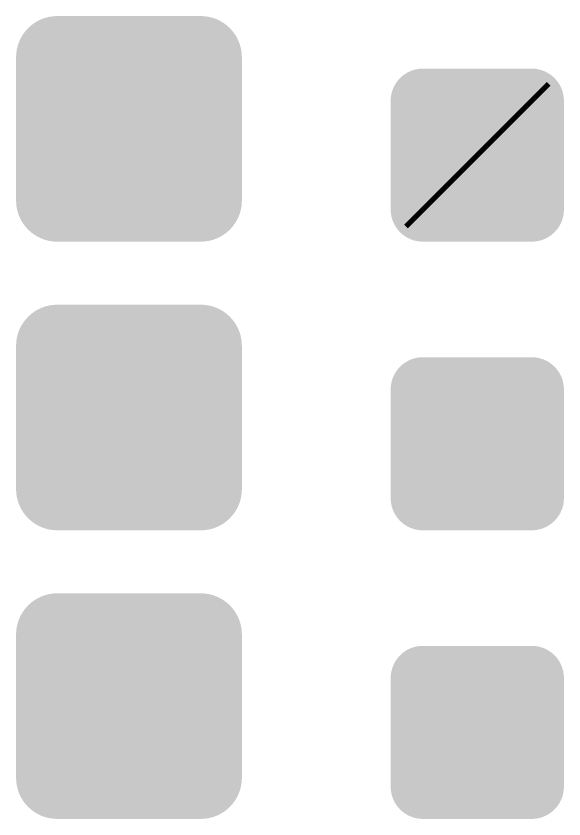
# Model space of a CAD drawing. Header units: millimetres. Extents: x 5277 to 6029, y 2052 to 2709.
# Drawn here: x 5889.73 to 5910.6, y 2557.63 to 2588.23 of the extents above; entities that cross this region are included whole.
import ezdxf

# ---------------------------------------------------------------- set-up
doc = ezdxf.new("R2010")
doc.units = ezdxf.units.MM
doc.layers.add('AirTransportObj', color=7, linetype='CONTINUOUS', true_color=0x000000, plot=False)
doc.layers.add('PublicTransportStops', color=7, linetype='CONTINUOUS', true_color=0x000000)

# ---------------------------------------------------------------- blocks, each defined once
blk = doc.blocks.new('602031104_сущ_фз')
at = {"layer": 'PublicTransportStops', "linetype": 'Continuous'}
h = blk.add_hatch(color=256, dxfattribs=at)
edge = h.paths.add_edge_path()
edge.add_spline(control_points=[(-0.266, -0.339), (-0.266, 0.523), (0.438, 1.227), (1.3, 1.227)], knot_values=[-1, -1, -1, -1, 0, 0, 0, 0], degree=3, periodic=0)
edge.add_line((1.3, 1.227), (6.769, 1.227))
edge.add_spline(control_points=[(6.769, 1.227), (7.632, 1.227), (8.333, 0.523), (8.333, -0.339)], knot_values=[-1, -1, -1, -1, 0, 0, 0, 0], degree=3, periodic=0)
edge.add_line((8.333, -0.339), (8.333, -5.806))
edge.add_spline(control_points=[(8.333, -5.806), (8.333, -6.669), (7.632, -7.372), (6.769, -7.372)], knot_values=[-1, -1, -1, -1, 0, 0, 0, 0], degree=3, periodic=0)
edge.add_line((6.769, -7.372), (1.3, -7.372))
edge.add_spline(control_points=[(1.3, -7.372), (0.438, -7.372), (-0.266, -6.669), (-0.266, -5.806)], knot_values=[-1, -1, -1, -1, 0, 0, 0, 0], degree=3, periodic=0)
edge.add_line((-0.266, -5.806), (-0.266, -0.339))
edge = h.paths.add_edge_path(flags=16)
edge.add_spline(control_points=[(0.047, -5.806), (0.047, -6.5), (0.606, -7.059), (1.3, -7.059)], knot_values=[-1, -1, -1, -1, 0, 0, 0, 0], degree=3, periodic=0)
edge.add_line((1.3, -7.059), (6.769, -7.059))
edge.add_spline(control_points=[(6.769, -7.059), (7.463, -7.059), (8.022, -6.5), (8.022, -5.806)], knot_values=[-1, -1, -1, -1, 0, 0, 0, 0], degree=3, periodic=0)
edge.add_line((8.022, -5.806), (8.022, -0.339))
edge.add_spline(control_points=[(8.022, -0.339), (8.022, 0.355), (7.463, 0.914), (6.769, 0.914)], knot_values=[-1, -1, -1, -1, 0, 0, 0, 0], degree=3, periodic=0)
edge.add_line((6.769, 0.914), (1.3, 0.914))
edge.add_spline(control_points=[(1.3, 0.914), (0.606, 0.914), (0.047, 0.355), (0.047, -0.339)], knot_values=[-1, -1, -1, -1, 0, 0, 0, 0], degree=3, periodic=0)
edge.add_line((0.047, -0.339), (0.047, -5.806))
at = {"layer": 'PublicTransportStops', "linetype": 'Continuous', "true_color": 0xffffff}
h = blk.add_hatch(color=7, dxfattribs=at)
edge = h.paths.add_edge_path()
edge.add_spline(control_points=[(0.047, -5.806), (0.047, -6.5), (0.606, -7.059), (1.3, -7.059)], knot_values=[-1, -1, -1, -1, 0, 0, 0, 0], degree=3, periodic=0)
edge.add_line((1.3, -7.059), (6.769, -7.059))
edge.add_spline(control_points=[(6.769, -7.059), (7.463, -7.059), (8.022, -6.5), (8.022, -5.806)], knot_values=[-1, -1, -1, -1, 0, 0, 0, 0], degree=3, periodic=0)
edge.add_line((8.022, -5.806), (8.022, -0.339))
edge.add_spline(control_points=[(8.022, -0.339), (8.022, 0.355), (7.463, 0.914), (6.769, 0.914)], knot_values=[-1, -1, -1, -1, 0, 0, 0, 0], degree=3, periodic=0)
edge.add_line((6.769, 0.914), (1.3, 0.914))
edge.add_spline(control_points=[(1.3, 0.914), (0.606, 0.914), (0.047, 0.355), (0.047, -0.339)], knot_values=[-1, -1, -1, -1, 0, 0, 0, 0], degree=3, periodic=0)
edge.add_line((0.047, -0.339), (0.047, -5.806))
at = {"layer": 'PublicTransportStops', "linetype": 'Continuous'}
h = blk.add_hatch(color=256, dxfattribs=at)
edge = h.paths.add_edge_path()
edge.add_line((0.252, -0.679), (0.252, -5.464))
edge.add_spline(control_points=[(0.252, -5.464), (0.252, -6.23), (0.877, -6.854), (1.642, -6.854)], knot_values=[0, 0, 0, 0, 1, 1, 1, 1], degree=3, periodic=0)
edge.add_line((1.642, -6.854), (6.427, -6.854))
edge.add_spline(control_points=[(6.427, -6.854), (7.193, -6.854), (7.815, -6.23), (7.815, -5.464)], knot_values=[0, 0, 0, 0, 1, 1, 1, 1], degree=3, periodic=0)
edge.add_line((7.815, -5.464), (7.815, -0.679))
edge.add_spline(control_points=[(7.815, -0.679), (7.815, 0.086), (7.193, 0.709), (6.427, 0.709)], knot_values=[0, 0, 0, 0, 1, 1, 1, 1], degree=3, periodic=0)
edge.add_line((6.427, 0.709), (1.642, 0.709))
edge.add_spline(control_points=[(1.642, 0.709), (0.877, 0.709), (0.252, 0.086), (0.252, -0.679)], knot_values=[0, 0, 0, 0, 1, 1, 1, 1], degree=3, periodic=0)
edge = h.paths.add_edge_path(flags=16)
edge.add_line((0.565, -0.679), (0.565, -5.464))
edge.add_spline(control_points=[(0.565, -5.464), (0.565, -6.06), (1.046, -6.541), (1.642, -6.541)], knot_values=[-1, -1, -1, -1, 0, 0, 0, 0], degree=3, periodic=0)
edge.add_line((1.642, -6.541), (6.427, -6.541))
edge.add_spline(control_points=[(6.427, -6.541), (7.024, -6.541), (7.502, -6.06), (7.502, -5.464)], knot_values=[-1, -1, -1, -1, 0, 0, 0, 0], degree=3, periodic=0)
edge.add_line((7.502, -5.464), (7.502, -0.679))
edge.add_spline(control_points=[(7.502, -0.679), (7.502, -0.083), (7.024, 0.396), (6.427, 0.396)], knot_values=[-1, -1, -1, -1, 0, 0, 0, 0], degree=3, periodic=0)
edge.add_line((6.427, 0.396), (1.642, 0.396))
edge.add_spline(control_points=[(1.642, 0.396), (1.046, 0.396), (0.565, -0.083), (0.565, -0.679)], knot_values=[-1, -1, -1, -1, 0, 0, 0, 0], degree=3, periodic=0)
h = blk.add_hatch(color=256, dxfattribs=at)
edge = h.paths.add_edge_path()
edge.add_line((0.77, -1.021), (0.77, -5.124))
edge.add_spline(control_points=[(0.77, -5.124), (0.77, -5.792), (1.314, -6.336), (1.982, -6.336)], knot_values=[0, 0, 0, 0, 1, 1, 1, 1], degree=3, periodic=0)
edge.add_line((1.982, -6.336), (6.085, -6.336))
edge.add_spline(control_points=[(6.085, -6.336), (6.753, -6.336), (7.297, -5.792), (7.297, -5.124)], knot_values=[0, 0, 0, 0, 1, 1, 1, 1], degree=3, periodic=0)
edge.add_line((7.297, -5.124), (7.297, -1.021))
edge.add_spline(control_points=[(7.297, -1.021), (7.297, -0.353), (6.753, 0.191), (6.085, 0.191)], knot_values=[0, 0, 0, 0, 1, 1, 1, 1], degree=3, periodic=0)
edge.add_line((6.085, 0.191), (1.982, 0.191))
edge.add_spline(control_points=[(1.982, 0.191), (1.314, 0.191), (0.77, -0.353), (0.77, -1.021)], knot_values=[0, 0, 0, 0, 1, 1, 1, 1], degree=3, periodic=0)
edge = h.paths.add_edge_path(flags=16)
edge.add_line((1.081, -1.021), (1.081, -5.124))
edge.add_spline(control_points=[(1.081, -5.124), (1.081, -5.624), (1.482, -6.025), (1.982, -6.025)], knot_values=[-1, -1, -1, -1, 0, 0, 0, 0], degree=3, periodic=0)
edge.add_line((1.982, -6.025), (6.085, -6.025))
edge.add_spline(control_points=[(6.085, -6.025), (6.585, -6.025), (6.986, -5.624), (6.986, -5.124)], knot_values=[-1, -1, -1, -1, 0, 0, 0, 0], degree=3, periodic=0)
edge.add_line((6.986, -5.124), (6.986, -1.021))
edge.add_spline(control_points=[(6.986, -1.021), (6.986, -0.521), (6.585, -0.12), (6.085, -0.12)], knot_values=[-1, -1, -1, -1, 0, 0, 0, 0], degree=3, periodic=0)
edge.add_line((6.085, -0.12), (1.982, -0.12))
edge.add_spline(control_points=[(1.982, -0.12), (1.482, -0.12), (1.081, -0.521), (1.081, -1.021)], knot_values=[-1, -1, -1, -1, 0, 0, 0, 0], degree=3, periodic=0)
h = blk.add_hatch(color=256, dxfattribs=at)
h.paths.add_polyline_path([(1.783, -2.174), (2.625, -1.669), (3.911, -0.895), (5.338, -1.615), (5.311, -3.204), (3.164, -4.49), (1.75, -3.769)])
h.paths.add_polyline_path([(2.591, -1.918), (3.224, -2.982), (3.978, -2.524), (3.345, -1.467)], flags=16)
h.paths.add_polyline_path([(3.581, -1.326), (4.214, -2.383), (5.15, -1.824), (3.951, -1.104)], flags=16)
h.paths.add_polyline_path([(1.985, -2.282), (2.059, -3.682), (2.989, -3.116), (2.356, -2.06)], flags=16)
h.paths.add_polyline_path([(2.894, -5.123), (6.186, -3.143), (6.314, -3.352), (3.022, -5.331)])
blk = doc.blocks.new('602031104_план_фз')
at = {"layer": 'PublicTransportStops', "linetype": 'Continuous'}
h = blk.add_hatch(color=256, dxfattribs=at)
edge = h.paths.add_edge_path()
edge.add_spline(control_points=[(-0.266, -0.339), (-0.266, 0.523), (0.438, 1.227), (1.3, 1.227)], knot_values=[-1, -1, -1, -1, 0, 0, 0, 0], degree=3, periodic=0)
edge.add_line((1.3, 1.227), (6.769, 1.227))
edge.add_spline(control_points=[(6.769, 1.227), (7.632, 1.227), (8.333, 0.523), (8.333, -0.339)], knot_values=[-1, -1, -1, -1, 0, 0, 0, 0], degree=3, periodic=0)
edge.add_line((8.333, -0.339), (8.333, -5.806))
edge.add_spline(control_points=[(8.333, -5.806), (8.333, -6.669), (7.632, -7.372), (6.769, -7.372)], knot_values=[-1, -1, -1, -1, 0, 0, 0, 0], degree=3, periodic=0)
edge.add_line((6.769, -7.372), (1.3, -7.372))
edge.add_spline(control_points=[(1.3, -7.372), (0.438, -7.372), (-0.266, -6.669), (-0.266, -5.806)], knot_values=[-1, -1, -1, -1, 0, 0, 0, 0], degree=3, periodic=0)
edge.add_line((-0.266, -5.806), (-0.266, -0.339))
edge = h.paths.add_edge_path(flags=16)
edge.add_spline(control_points=[(0.047, -5.806), (0.047, -6.5), (0.606, -7.059), (1.3, -7.059)], knot_values=[-1, -1, -1, -1, 0, 0, 0, 0], degree=3, periodic=0)
edge.add_line((1.3, -7.059), (6.769, -7.059))
edge.add_spline(control_points=[(6.769, -7.059), (7.463, -7.059), (8.022, -6.5), (8.022, -5.806)], knot_values=[-1, -1, -1, -1, 0, 0, 0, 0], degree=3, periodic=0)
edge.add_line((8.022, -5.806), (8.022, -0.339))
edge.add_spline(control_points=[(8.022, -0.339), (8.022, 0.355), (7.463, 0.914), (6.769, 0.914)], knot_values=[-1, -1, -1, -1, 0, 0, 0, 0], degree=3, periodic=0)
edge.add_line((6.769, 0.914), (1.3, 0.914))
edge.add_spline(control_points=[(1.3, 0.914), (0.606, 0.914), (0.047, 0.355), (0.047, -0.339)], knot_values=[-1, -1, -1, -1, 0, 0, 0, 0], degree=3, periodic=0)
edge.add_line((0.047, -0.339), (0.047, -5.806))
at = {"layer": 'PublicTransportStops', "linetype": 'Continuous', "true_color": 0xff0000}
h = blk.add_hatch(color=1, dxfattribs=at)
edge = h.paths.add_edge_path()
edge.add_spline(control_points=[(0.047, -5.806), (0.047, -6.5), (0.606, -7.059), (1.3, -7.059)], knot_values=[-1, -1, -1, -1, 0, 0, 0, 0], degree=3, periodic=0)
edge.add_line((1.3, -7.059), (6.769, -7.059))
edge.add_spline(control_points=[(6.769, -7.059), (7.463, -7.059), (8.022, -6.5), (8.022, -5.806)], knot_values=[-1, -1, -1, -1, 0, 0, 0, 0], degree=3, periodic=0)
edge.add_line((8.022, -5.806), (8.022, -0.339))
edge.add_spline(control_points=[(8.022, -0.339), (8.022, 0.355), (7.463, 0.914), (6.769, 0.914)], knot_values=[-1, -1, -1, -1, 0, 0, 0, 0], degree=3, periodic=0)
edge.add_line((6.769, 0.914), (1.3, 0.914))
edge.add_spline(control_points=[(1.3, 0.914), (0.606, 0.914), (0.047, 0.355), (0.047, -0.339)], knot_values=[-1, -1, -1, -1, 0, 0, 0, 0], degree=3, periodic=0)
edge.add_line((0.047, -0.339), (0.047, -5.806))
at = {"layer": 'PublicTransportStops', "linetype": 'Continuous'}
h = blk.add_hatch(color=256, dxfattribs=at)
edge = h.paths.add_edge_path()
edge.add_line((0.252, -0.679), (0.252, -5.464))
edge.add_spline(control_points=[(0.252, -5.464), (0.252, -6.23), (0.877, -6.854), (1.642, -6.854)], knot_values=[0, 0, 0, 0, 1, 1, 1, 1], degree=3, periodic=0)
edge.add_line((1.642, -6.854), (6.427, -6.854))
edge.add_spline(control_points=[(6.427, -6.854), (7.193, -6.854), (7.815, -6.23), (7.815, -5.464)], knot_values=[0, 0, 0, 0, 1, 1, 1, 1], degree=3, periodic=0)
edge.add_line((7.815, -5.464), (7.815, -0.679))
edge.add_spline(control_points=[(7.815, -0.679), (7.815, 0.086), (7.193, 0.709), (6.427, 0.709)], knot_values=[0, 0, 0, 0, 1, 1, 1, 1], degree=3, periodic=0)
edge.add_line((6.427, 0.709), (1.642, 0.709))
edge.add_spline(control_points=[(1.642, 0.709), (0.877, 0.709), (0.252, 0.086), (0.252, -0.679)], knot_values=[0, 0, 0, 0, 1, 1, 1, 1], degree=3, periodic=0)
edge = h.paths.add_edge_path(flags=16)
edge.add_line((0.565, -0.679), (0.565, -5.464))
edge.add_spline(control_points=[(0.565, -5.464), (0.565, -6.06), (1.046, -6.541), (1.642, -6.541)], knot_values=[-1, -1, -1, -1, 0, 0, 0, 0], degree=3, periodic=0)
edge.add_line((1.642, -6.541), (6.427, -6.541))
edge.add_spline(control_points=[(6.427, -6.541), (7.024, -6.541), (7.502, -6.06), (7.502, -5.464)], knot_values=[-1, -1, -1, -1, 0, 0, 0, 0], degree=3, periodic=0)
edge.add_line((7.502, -5.464), (7.502, -0.679))
edge.add_spline(control_points=[(7.502, -0.679), (7.502, -0.083), (7.024, 0.396), (6.427, 0.396)], knot_values=[-1, -1, -1, -1, 0, 0, 0, 0], degree=3, periodic=0)
edge.add_line((6.427, 0.396), (1.642, 0.396))
edge.add_spline(control_points=[(1.642, 0.396), (1.046, 0.396), (0.565, -0.083), (0.565, -0.679)], knot_values=[-1, -1, -1, -1, 0, 0, 0, 0], degree=3, periodic=0)
h = blk.add_hatch(color=256, dxfattribs=at)
edge = h.paths.add_edge_path()
edge.add_line((0.77, -1.021), (0.77, -5.124))
edge.add_spline(control_points=[(0.77, -5.124), (0.77, -5.792), (1.314, -6.336), (1.982, -6.336)], knot_values=[0, 0, 0, 0, 1, 1, 1, 1], degree=3, periodic=0)
edge.add_line((1.982, -6.336), (6.085, -6.336))
edge.add_spline(control_points=[(6.085, -6.336), (6.753, -6.336), (7.297, -5.792), (7.297, -5.124)], knot_values=[0, 0, 0, 0, 1, 1, 1, 1], degree=3, periodic=0)
edge.add_line((7.297, -5.124), (7.297, -1.021))
edge.add_spline(control_points=[(7.297, -1.021), (7.297, -0.353), (6.753, 0.191), (6.085, 0.191)], knot_values=[0, 0, 0, 0, 1, 1, 1, 1], degree=3, periodic=0)
edge.add_line((6.085, 0.191), (1.982, 0.191))
edge.add_spline(control_points=[(1.982, 0.191), (1.314, 0.191), (0.77, -0.353), (0.77, -1.021)], knot_values=[0, 0, 0, 0, 1, 1, 1, 1], degree=3, periodic=0)
edge = h.paths.add_edge_path(flags=16)
edge.add_line((1.081, -1.021), (1.081, -5.124))
edge.add_spline(control_points=[(1.081, -5.124), (1.081, -5.624), (1.482, -6.025), (1.982, -6.025)], knot_values=[-1, -1, -1, -1, 0, 0, 0, 0], degree=3, periodic=0)
edge.add_line((1.982, -6.025), (6.085, -6.025))
edge.add_spline(control_points=[(6.085, -6.025), (6.585, -6.025), (6.986, -5.624), (6.986, -5.124)], knot_values=[-1, -1, -1, -1, 0, 0, 0, 0], degree=3, periodic=0)
edge.add_line((6.986, -5.124), (6.986, -1.021))
edge.add_spline(control_points=[(6.986, -1.021), (6.986, -0.521), (6.585, -0.12), (6.085, -0.12)], knot_values=[-1, -1, -1, -1, 0, 0, 0, 0], degree=3, periodic=0)
edge.add_line((6.085, -0.12), (1.982, -0.12))
edge.add_spline(control_points=[(1.982, -0.12), (1.482, -0.12), (1.081, -0.521), (1.081, -1.021)], knot_values=[-1, -1, -1, -1, 0, 0, 0, 0], degree=3, periodic=0)
h = blk.add_hatch(color=256, dxfattribs=at)
h.paths.add_polyline_path([(1.783, -2.174), (2.625, -1.669), (3.911, -0.895), (5.338, -1.615), (5.311, -3.204), (3.164, -4.49), (1.75, -3.769)])
h.paths.add_polyline_path([(2.591, -1.918), (3.224, -2.982), (3.978, -2.524), (3.345, -1.467)], flags=16)
h.paths.add_polyline_path([(3.581, -1.326), (4.214, -2.383), (5.15, -1.824), (3.951, -1.104)], flags=16)
h.paths.add_polyline_path([(1.985, -2.282), (2.059, -3.682), (2.989, -3.116), (2.356, -2.06)], flags=16)
h.paths.add_polyline_path([(2.894, -5.123), (6.186, -3.143), (6.314, -3.352), (3.022, -5.331)])
blk = doc.blocks.new('602031104_рек_фз')
at = {"layer": 'PublicTransportStops', "linetype": 'Continuous'}
h = blk.add_hatch(color=256, dxfattribs=at)
edge = h.paths.add_edge_path()
edge.add_spline(control_points=[(-0.266, -0.339), (-0.266, 0.523), (0.438, 1.227), (1.3, 1.227)], knot_values=[-1, -1, -1, -1, 0, 0, 0, 0], degree=3, periodic=0)
edge.add_line((1.3, 1.227), (6.769, 1.227))
edge.add_spline(control_points=[(6.769, 1.227), (7.632, 1.227), (8.333, 0.523), (8.333, -0.339)], knot_values=[-1, -1, -1, -1, 0, 0, 0, 0], degree=3, periodic=0)
edge.add_line((8.333, -0.339), (8.333, -5.806))
edge.add_spline(control_points=[(8.333, -5.806), (8.333, -6.669), (7.632, -7.372), (6.769, -7.372)], knot_values=[-1, -1, -1, -1, 0, 0, 0, 0], degree=3, periodic=0)
edge.add_line((6.769, -7.372), (1.3, -7.372))
edge.add_spline(control_points=[(1.3, -7.372), (0.438, -7.372), (-0.266, -6.669), (-0.266, -5.806)], knot_values=[-1, -1, -1, -1, 0, 0, 0, 0], degree=3, periodic=0)
edge.add_line((-0.266, -5.806), (-0.266, -0.339))
edge = h.paths.add_edge_path(flags=16)
edge.add_spline(control_points=[(0.047, -5.806), (0.047, -6.5), (0.606, -7.059), (1.3, -7.059)], knot_values=[-1, -1, -1, -1, 0, 0, 0, 0], degree=3, periodic=0)
edge.add_line((1.3, -7.059), (6.769, -7.059))
edge.add_spline(control_points=[(6.769, -7.059), (7.463, -7.059), (8.022, -6.5), (8.022, -5.806)], knot_values=[-1, -1, -1, -1, 0, 0, 0, 0], degree=3, periodic=0)
edge.add_line((8.022, -5.806), (8.022, -0.339))
edge.add_spline(control_points=[(8.022, -0.339), (8.022, 0.355), (7.463, 0.914), (6.769, 0.914)], knot_values=[-1, -1, -1, -1, 0, 0, 0, 0], degree=3, periodic=0)
edge.add_line((6.769, 0.914), (1.3, 0.914))
edge.add_spline(control_points=[(1.3, 0.914), (0.606, 0.914), (0.047, 0.355), (0.047, -0.339)], knot_values=[-1, -1, -1, -1, 0, 0, 0, 0], degree=3, periodic=0)
edge.add_line((0.047, -0.339), (0.047, -5.806))
at = {"layer": 'PublicTransportStops', "linetype": 'Continuous', "true_color": 0xffff00}
h = blk.add_hatch(color=2, dxfattribs=at)
edge = h.paths.add_edge_path()
edge.add_spline(control_points=[(0.047, -5.806), (0.047, -6.5), (0.606, -7.059), (1.3, -7.059)], knot_values=[-1, -1, -1, -1, 0, 0, 0, 0], degree=3, periodic=0)
edge.add_line((1.3, -7.059), (6.769, -7.059))
edge.add_spline(control_points=[(6.769, -7.059), (7.463, -7.059), (8.022, -6.5), (8.022, -5.806)], knot_values=[-1, -1, -1, -1, 0, 0, 0, 0], degree=3, periodic=0)
edge.add_line((8.022, -5.806), (8.022, -0.339))
edge.add_spline(control_points=[(8.022, -0.339), (8.022, 0.355), (7.463, 0.914), (6.769, 0.914)], knot_values=[-1, -1, -1, -1, 0, 0, 0, 0], degree=3, periodic=0)
edge.add_line((6.769, 0.914), (1.3, 0.914))
edge.add_spline(control_points=[(1.3, 0.914), (0.606, 0.914), (0.047, 0.355), (0.047, -0.339)], knot_values=[-1, -1, -1, -1, 0, 0, 0, 0], degree=3, periodic=0)
edge.add_line((0.047, -0.339), (0.047, -5.806))
at = {"layer": 'PublicTransportStops', "linetype": 'Continuous'}
h = blk.add_hatch(color=256, dxfattribs=at)
edge = h.paths.add_edge_path()
edge.add_line((0.252, -0.679), (0.252, -5.464))
edge.add_spline(control_points=[(0.252, -5.464), (0.252, -6.23), (0.877, -6.854), (1.642, -6.854)], knot_values=[0, 0, 0, 0, 1, 1, 1, 1], degree=3, periodic=0)
edge.add_line((1.642, -6.854), (6.427, -6.854))
edge.add_spline(control_points=[(6.427, -6.854), (7.193, -6.854), (7.815, -6.23), (7.815, -5.464)], knot_values=[0, 0, 0, 0, 1, 1, 1, 1], degree=3, periodic=0)
edge.add_line((7.815, -5.464), (7.815, -0.679))
edge.add_spline(control_points=[(7.815, -0.679), (7.815, 0.086), (7.193, 0.709), (6.427, 0.709)], knot_values=[0, 0, 0, 0, 1, 1, 1, 1], degree=3, periodic=0)
edge.add_line((6.427, 0.709), (1.642, 0.709))
edge.add_spline(control_points=[(1.642, 0.709), (0.877, 0.709), (0.252, 0.086), (0.252, -0.679)], knot_values=[0, 0, 0, 0, 1, 1, 1, 1], degree=3, periodic=0)
edge = h.paths.add_edge_path(flags=16)
edge.add_line((0.565, -0.679), (0.565, -5.464))
edge.add_spline(control_points=[(0.565, -5.464), (0.565, -6.06), (1.046, -6.541), (1.642, -6.541)], knot_values=[-1, -1, -1, -1, 0, 0, 0, 0], degree=3, periodic=0)
edge.add_line((1.642, -6.541), (6.427, -6.541))
edge.add_spline(control_points=[(6.427, -6.541), (7.024, -6.541), (7.502, -6.06), (7.502, -5.464)], knot_values=[-1, -1, -1, -1, 0, 0, 0, 0], degree=3, periodic=0)
edge.add_line((7.502, -5.464), (7.502, -0.679))
edge.add_spline(control_points=[(7.502, -0.679), (7.502, -0.083), (7.024, 0.396), (6.427, 0.396)], knot_values=[-1, -1, -1, -1, 0, 0, 0, 0], degree=3, periodic=0)
edge.add_line((6.427, 0.396), (1.642, 0.396))
edge.add_spline(control_points=[(1.642, 0.396), (1.046, 0.396), (0.565, -0.083), (0.565, -0.679)], knot_values=[-1, -1, -1, -1, 0, 0, 0, 0], degree=3, periodic=0)
h = blk.add_hatch(color=256, dxfattribs=at)
edge = h.paths.add_edge_path()
edge.add_line((0.77, -1.021), (0.77, -5.124))
edge.add_spline(control_points=[(0.77, -5.124), (0.77, -5.792), (1.314, -6.336), (1.982, -6.336)], knot_values=[0, 0, 0, 0, 1, 1, 1, 1], degree=3, periodic=0)
edge.add_line((1.982, -6.336), (6.085, -6.336))
edge.add_spline(control_points=[(6.085, -6.336), (6.753, -6.336), (7.297, -5.792), (7.297, -5.124)], knot_values=[0, 0, 0, 0, 1, 1, 1, 1], degree=3, periodic=0)
edge.add_line((7.297, -5.124), (7.297, -1.021))
edge.add_spline(control_points=[(7.297, -1.021), (7.297, -0.353), (6.753, 0.191), (6.085, 0.191)], knot_values=[0, 0, 0, 0, 1, 1, 1, 1], degree=3, periodic=0)
edge.add_line((6.085, 0.191), (1.982, 0.191))
edge.add_spline(control_points=[(1.982, 0.191), (1.314, 0.191), (0.77, -0.353), (0.77, -1.021)], knot_values=[0, 0, 0, 0, 1, 1, 1, 1], degree=3, periodic=0)
edge = h.paths.add_edge_path(flags=16)
edge.add_line((1.081, -1.021), (1.081, -5.124))
edge.add_spline(control_points=[(1.081, -5.124), (1.081, -5.624), (1.482, -6.025), (1.982, -6.025)], knot_values=[-1, -1, -1, -1, 0, 0, 0, 0], degree=3, periodic=0)
edge.add_line((1.982, -6.025), (6.085, -6.025))
edge.add_spline(control_points=[(6.085, -6.025), (6.585, -6.025), (6.986, -5.624), (6.986, -5.124)], knot_values=[-1, -1, -1, -1, 0, 0, 0, 0], degree=3, periodic=0)
edge.add_line((6.986, -5.124), (6.986, -1.021))
edge.add_spline(control_points=[(6.986, -1.021), (6.986, -0.521), (6.585, -0.12), (6.085, -0.12)], knot_values=[-1, -1, -1, -1, 0, 0, 0, 0], degree=3, periodic=0)
edge.add_line((6.085, -0.12), (1.982, -0.12))
edge.add_spline(control_points=[(1.982, -0.12), (1.482, -0.12), (1.081, -0.521), (1.081, -1.021)], knot_values=[-1, -1, -1, -1, 0, 0, 0, 0], degree=3, periodic=0)
h = blk.add_hatch(color=256, dxfattribs=at)
h.paths.add_polyline_path([(1.783, -2.174), (2.625, -1.669), (3.911, -0.895), (5.338, -1.615), (5.311, -3.204), (3.164, -4.49), (1.75, -3.769)])
h.paths.add_polyline_path([(2.591, -1.918), (3.224, -2.982), (3.978, -2.524), (3.345, -1.467)], flags=16)
h.paths.add_polyline_path([(3.581, -1.326), (4.214, -2.383), (5.15, -1.824), (3.951, -1.104)], flags=16)
h.paths.add_polyline_path([(1.985, -2.282), (2.059, -3.682), (2.989, -3.116), (2.356, -2.06)], flags=16)
h.paths.add_polyline_path([(2.894, -5.123), (6.186, -3.143), (6.314, -3.352), (3.022, -5.331)])
blk = doc.blocks.new('602031204_ликв_мз')
at = {"layer": 'AirTransportObj', "linetype": 'Continuous'}
h = blk.add_hatch(color=256, dxfattribs=at)
edge = h.paths.add_edge_path()
edge.add_spline(control_points=[(0, 0), (0, 0.675), (0.55, 1.225), (1.225, 1.225)], knot_values=[-1, -1, -1, -1, 0, 0, 0, 0], degree=3, periodic=0)
edge.add_line((1.225, 1.225), (5.372, 1.225))
edge.add_spline(control_points=[(5.372, 1.225), (6.047, 1.225), (6.598, 0.675), (6.598, 0)], knot_values=[-1, -1, -1, -1, 0, 0, 0, 0], degree=3, periodic=0)
edge.add_line((6.598, 0), (6.598, -4.147))
edge.add_spline(control_points=[(6.598, -4.147), (6.598, -4.822), (6.047, -5.372), (5.372, -5.372)], knot_values=[-1, -1, -1, -1, 0, 0, 0, 0], degree=3, periodic=0)
edge.add_line((5.372, -5.372), (1.225, -5.372))
edge.add_spline(control_points=[(1.225, -5.372), (0.55, -5.372), (0, -4.822), (0, -4.147)], knot_values=[-1, -1, -1, -1, 0, 0, 0, 0], degree=3, periodic=0)
edge.add_line((0, -4.147), (0, 0))
edge = h.paths.add_edge_path(flags=16)
edge.add_spline(control_points=[(0.313, -4.147), (0.313, -4.652), (0.72, -5.059), (1.225, -5.059)], knot_values=[-1, -1, -1, -1, 0, 0, 0, 0], degree=3, periodic=0)
edge.add_line((1.225, -5.059), (5.372, -5.059))
edge.add_spline(control_points=[(5.372, -5.059), (5.878, -5.059), (6.285, -4.652), (6.285, -4.147)], knot_values=[-1, -1, -1, -1, 0, 0, 0, 0], degree=3, periodic=0)
edge.add_line((6.285, -4.147), (6.285, 0))
edge.add_spline(control_points=[(6.285, 0), (6.285, 0.505), (5.878, 0.912), (5.372, 0.912)], knot_values=[-1, -1, -1, -1, 0, 0, 0, 0], degree=3, periodic=0)
edge.add_line((5.372, 0.912), (1.225, 0.912))
edge.add_spline(control_points=[(1.225, 0.912), (0.72, 0.912), (0.313, 0.505), (0.313, 0)], knot_values=[-1, -1, -1, -1, 0, 0, 0, 0], degree=3, periodic=0)
edge.add_line((0.313, 0), (0.313, -4.147))
at = {"layer": 'AirTransportObj', "linetype": 'Continuous', "true_color": 0xffffff}
h = blk.add_hatch(color=7, dxfattribs=at)
edge = h.paths.add_edge_path()
edge.add_line((0.313, 0), (0.313, -4.147))
edge.add_spline(control_points=[(0.313, -4.147), (0.313, -4.652), (0.72, -5.059), (1.225, -5.059)], knot_values=[-1, -1, -1, -1, 0, 0, 0, 0], degree=3, periodic=0)
edge.add_line((1.225, -5.059), (5.372, -5.059))
edge.add_spline(control_points=[(5.372, -5.059), (5.878, -5.059), (6.285, -4.652), (6.285, -4.147)], knot_values=[-1, -1, -1, -1, 0, 0, 0, 0], degree=3, periodic=0)
edge.add_line((6.285, -4.147), (6.285, 0))
edge.add_spline(control_points=[(6.285, 0), (6.285, 0.505), (5.878, 0.912), (5.372, 0.912)], knot_values=[-1, -1, -1, -1, 0, 0, 0, 0], degree=3, periodic=0)
edge.add_line((5.372, 0.912), (1.225, 0.912))
edge.add_spline(control_points=[(1.225, 0.912), (0.72, 0.912), (0.313, 0.505), (0.313, 0)], knot_values=[-1, -1, -1, -1, 0, 0, 0, 0], degree=3, periodic=0)
at = {"layer": 'AirTransportObj', "linetype": 'Continuous'}
h = blk.add_hatch(color=256, dxfattribs=at)
h.paths.add_polyline_path([(0.422, -1.316), (1.505, -1.495), (4.17, -1.495), (4.276, -1.613), (4.299, -2.252), (5, -2.224), (5.309, -1.989), (5.309, -1.596), (5.421, -1.495), (6.044, -1.495), (6.167, -1.596), (6.167, -2.146), (6.038, -2.252), (5.668, -2.252), (5.331, -2.696), (4.938, -3.142), (4.882, -3.144), (3.881, -3.209), (2.184, -3.273), (1.488, -3.273), (1.432, -3.273), (1.224, -3.196), (1.073, -3.119), (0.921, -3.042), (0.663, -2.884), (0.557, -2.802), (0.537, -2.791), (0.518, -2.74), (0.518, -2.701), (0.518, -2.668), (0.537, -2.623), (0.557, -2.611), (1.168, -2.233), (1.78, -1.854), (1.785, -1.759), (0.422, -1.759)])
h.paths.add_polyline_path([(3.429, -1.916), (3.424, -2.151), (3.564, -2.252), (4.181, -2.252)], flags=16)
at = {"layer": 'AirTransportObj', "color": 1, "linetype": 'Continuous', "true_color": 0xff0000, "const_width": 0.2}
blk.add_lwpolyline([(0.58, -4.793), (6.018, 0.646)], dxfattribs=at)
blk = doc.blocks.new('602031205_сущ_мз')
at = {"layer": 'AirTransportObj', "linetype": 'Continuous'}
h = blk.add_hatch(color=256, dxfattribs=at)
edge = h.paths.add_edge_path()
edge.add_spline(control_points=[(0, 0), (0, 0.675), (0.55, 1.225), (1.225, 1.225)], knot_values=[-1, -1, -1, -1, 0, 0, 0, 0], degree=3, periodic=0)
edge.add_line((1.225, 1.225), (5.372, 1.225))
edge.add_spline(control_points=[(5.372, 1.225), (6.047, 1.225), (6.598, 0.675), (6.598, 0)], knot_values=[-1, -1, -1, -1, 0, 0, 0, 0], degree=3, periodic=0)
edge.add_line((6.598, 0), (6.598, -4.147))
edge.add_spline(control_points=[(6.598, -4.147), (6.598, -4.822), (6.047, -5.372), (5.372, -5.372)], knot_values=[-1, -1, -1, -1, 0, 0, 0, 0], degree=3, periodic=0)
edge.add_line((5.372, -5.372), (1.225, -5.372))
edge.add_spline(control_points=[(1.225, -5.372), (0.55, -5.372), (0, -4.822), (0, -4.147)], knot_values=[-1, -1, -1, -1, 0, 0, 0, 0], degree=3, periodic=0)
edge.add_line((0, -4.147), (0, 0))
edge = h.paths.add_edge_path(flags=16)
edge.add_spline(control_points=[(0.313, -4.147), (0.313, -4.652), (0.72, -5.059), (1.225, -5.059)], knot_values=[-1, -1, -1, -1, 0, 0, 0, 0], degree=3, periodic=0)
edge.add_line((1.225, -5.059), (5.372, -5.059))
edge.add_spline(control_points=[(5.372, -5.059), (5.878, -5.059), (6.285, -4.652), (6.285, -4.147)], knot_values=[-1, -1, -1, -1, 0, 0, 0, 0], degree=3, periodic=0)
edge.add_line((6.285, -4.147), (6.285, 0))
edge.add_spline(control_points=[(6.285, 0), (6.285, 0.505), (5.878, 0.912), (5.372, 0.912)], knot_values=[-1, -1, -1, -1, 0, 0, 0, 0], degree=3, periodic=0)
edge.add_line((5.372, 0.912), (1.225, 0.912))
edge.add_spline(control_points=[(1.225, 0.912), (0.72, 0.912), (0.313, 0.505), (0.313, 0)], knot_values=[-1, -1, -1, -1, 0, 0, 0, 0], degree=3, periodic=0)
edge.add_line((0.313, 0), (0.313, -4.147))
at = {"layer": 'AirTransportObj', "linetype": 'Continuous', "true_color": 0xffffff}
h = blk.add_hatch(color=7, dxfattribs=at)
edge = h.paths.add_edge_path()
edge.add_line((0.313, 0), (0.313, -4.147))
edge.add_spline(control_points=[(0.313, -4.147), (0.313, -4.652), (0.72, -5.059), (1.225, -5.059)], knot_values=[-1, -1, -1, -1, 0, 0, 0, 0], degree=3, periodic=0)
edge.add_line((1.225, -5.059), (5.372, -5.059))
edge.add_spline(control_points=[(5.372, -5.059), (5.878, -5.059), (6.285, -4.652), (6.285, -4.147)], knot_values=[-1, -1, -1, -1, 0, 0, 0, 0], degree=3, periodic=0)
edge.add_line((6.285, -4.147), (6.285, 0))
edge.add_spline(control_points=[(6.285, 0), (6.285, 0.505), (5.878, 0.912), (5.372, 0.912)], knot_values=[-1, -1, -1, -1, 0, 0, 0, 0], degree=3, periodic=0)
edge.add_line((5.372, 0.912), (1.225, 0.912))
edge.add_spline(control_points=[(1.225, 0.912), (0.72, 0.912), (0.313, 0.505), (0.313, 0)], knot_values=[-1, -1, -1, -1, 0, 0, 0, 0], degree=3, periodic=0)
at = {"layer": 'AirTransportObj', "linetype": 'Continuous'}
h = blk.add_hatch(color=256, dxfattribs=at)
h.paths.add_polyline_path([(1.604, -0.375), (1.956, -0.022), (2.804, 0.332), (3.3, 0.332), (3.796, 0.332), (4.644, -0.022), (4.996, -0.375), (5.348, -0.729), (5.699, -1.579), (5.699, -2.075), (5.699, -2.57), (5.348, -3.418), (4.996, -3.77), (4.644, -4.122), (3.796, -4.474), (3.3, -4.474), (2.804, -4.474), (1.956, -4.122), (1.604, -3.77), (1.252, -3.418), (0.901, -2.57), (0.901, -2.075), (0.901, -1.579), (1.252, -0.729)])
h.paths.add_polyline_path([(4.489, -0.882), (4.244, -0.636), (3.65, -0.39), (3.3, -0.39), (2.95, -0.39), (2.356, -0.636), (2.111, -0.882), (1.867, -1.128), (1.623, -1.724), (1.623, -2.075), (1.623, -2.425), (1.867, -3.019), (2.111, -3.263), (2.356, -3.508), (2.95, -3.752), (3.3, -3.752), (3.65, -3.752), (4.244, -3.508), (4.489, -3.263), (4.733, -3.019), (4.977, -2.425), (4.977, -2.075), (4.977, -1.724), (4.733, -1.128)], flags=16)
h.paths.add_polyline_path([(3.92, -1.458), (4.048, -1.588), (4.175, -1.896), (4.175, -2.075), (4.175, -2.253), (4.048, -2.56), (3.92, -2.687), (3.792, -2.815), (3.482, -2.942), (3.3, -2.942), (3.118, -2.942), (2.808, -2.815), (2.68, -2.687), (2.552, -2.56), (2.425, -2.253), (2.425, -2.075), (2.425, -1.896), (2.552, -1.588), (2.68, -1.458), (2.808, -1.329), (3.118, -1.199), (3.3, -1.199), (3.482, -1.199), (3.792, -1.329)], flags=0)
blk = doc.blocks.new('602031205_план_мз')
at = {"layer": 'AirTransportObj', "linetype": 'Continuous'}
h = blk.add_hatch(color=256, dxfattribs=at)
edge = h.paths.add_edge_path()
edge.add_spline(control_points=[(0, 0), (0, 0.675), (0.55, 1.225), (1.225, 1.225)], knot_values=[-1, -1, -1, -1, 0, 0, 0, 0], degree=3, periodic=0)
edge.add_line((1.225, 1.225), (5.372, 1.225))
edge.add_spline(control_points=[(5.372, 1.225), (6.047, 1.225), (6.598, 0.675), (6.598, 0)], knot_values=[-1, -1, -1, -1, 0, 0, 0, 0], degree=3, periodic=0)
edge.add_line((6.598, 0), (6.598, -4.147))
edge.add_spline(control_points=[(6.598, -4.147), (6.598, -4.822), (6.047, -5.372), (5.372, -5.372)], knot_values=[-1, -1, -1, -1, 0, 0, 0, 0], degree=3, periodic=0)
edge.add_line((5.372, -5.372), (1.225, -5.372))
edge.add_spline(control_points=[(1.225, -5.372), (0.55, -5.372), (0, -4.822), (0, -4.147)], knot_values=[-1, -1, -1, -1, 0, 0, 0, 0], degree=3, periodic=0)
edge.add_line((0, -4.147), (0, 0))
edge = h.paths.add_edge_path(flags=16)
edge.add_spline(control_points=[(0.313, -4.147), (0.313, -4.652), (0.72, -5.059), (1.225, -5.059)], knot_values=[-1, -1, -1, -1, 0, 0, 0, 0], degree=3, periodic=0)
edge.add_line((1.225, -5.059), (5.372, -5.059))
edge.add_spline(control_points=[(5.372, -5.059), (5.878, -5.059), (6.285, -4.652), (6.285, -4.147)], knot_values=[-1, -1, -1, -1, 0, 0, 0, 0], degree=3, periodic=0)
edge.add_line((6.285, -4.147), (6.285, 0))
edge.add_spline(control_points=[(6.285, 0), (6.285, 0.505), (5.878, 0.912), (5.372, 0.912)], knot_values=[-1, -1, -1, -1, 0, 0, 0, 0], degree=3, periodic=0)
edge.add_line((5.372, 0.912), (1.225, 0.912))
edge.add_spline(control_points=[(1.225, 0.912), (0.72, 0.912), (0.313, 0.505), (0.313, 0)], knot_values=[-1, -1, -1, -1, 0, 0, 0, 0], degree=3, periodic=0)
edge.add_line((0.313, 0), (0.313, -4.147))
at = {"layer": 'AirTransportObj', "linetype": 'Continuous', "true_color": 0xff0000}
h = blk.add_hatch(color=1, dxfattribs=at)
edge = h.paths.add_edge_path()
edge.add_line((0.313, 0), (0.313, -4.147))
edge.add_spline(control_points=[(0.313, -4.147), (0.313, -4.652), (0.72, -5.059), (1.225, -5.059)], knot_values=[-1, -1, -1, -1, 0, 0, 0, 0], degree=3, periodic=0)
edge.add_line((1.225, -5.059), (5.372, -5.059))
edge.add_spline(control_points=[(5.372, -5.059), (5.878, -5.059), (6.285, -4.652), (6.285, -4.147)], knot_values=[-1, -1, -1, -1, 0, 0, 0, 0], degree=3, periodic=0)
edge.add_line((6.285, -4.147), (6.285, 0))
edge.add_spline(control_points=[(6.285, 0), (6.285, 0.505), (5.878, 0.912), (5.372, 0.912)], knot_values=[-1, -1, -1, -1, 0, 0, 0, 0], degree=3, periodic=0)
edge.add_line((5.372, 0.912), (1.225, 0.912))
edge.add_spline(control_points=[(1.225, 0.912), (0.72, 0.912), (0.313, 0.505), (0.313, 0)], knot_values=[-1, -1, -1, -1, 0, 0, 0, 0], degree=3, periodic=0)
at = {"layer": 'AirTransportObj', "linetype": 'Continuous'}
h = blk.add_hatch(color=256, dxfattribs=at)
h.paths.add_polyline_path([(1.604, -0.375), (1.956, -0.022), (2.804, 0.332), (3.3, 0.332), (3.796, 0.332), (4.644, -0.022), (4.996, -0.375), (5.348, -0.729), (5.699, -1.579), (5.699, -2.075), (5.699, -2.57), (5.348, -3.418), (4.996, -3.77), (4.644, -4.122), (3.796, -4.474), (3.3, -4.474), (2.804, -4.474), (1.956, -4.122), (1.604, -3.77), (1.252, -3.418), (0.901, -2.57), (0.901, -2.075), (0.901, -1.579), (1.252, -0.729)])
h.paths.add_polyline_path([(4.489, -0.882), (4.244, -0.636), (3.65, -0.39), (3.3, -0.39), (2.95, -0.39), (2.356, -0.636), (2.111, -0.882), (1.867, -1.128), (1.623, -1.724), (1.623, -2.075), (1.623, -2.425), (1.867, -3.019), (2.111, -3.263), (2.356, -3.508), (2.95, -3.752), (3.3, -3.752), (3.65, -3.752), (4.244, -3.508), (4.489, -3.263), (4.733, -3.019), (4.977, -2.425), (4.977, -2.075), (4.977, -1.724), (4.733, -1.128)], flags=16)
h.paths.add_polyline_path([(3.92, -1.458), (4.048, -1.588), (4.175, -1.896), (4.175, -2.075), (4.175, -2.253), (4.048, -2.56), (3.92, -2.687), (3.792, -2.815), (3.482, -2.942), (3.3, -2.942), (3.118, -2.942), (2.808, -2.815), (2.68, -2.687), (2.552, -2.56), (2.425, -2.253), (2.425, -2.075), (2.425, -1.896), (2.552, -1.588), (2.68, -1.458), (2.808, -1.329), (3.118, -1.199), (3.3, -1.199), (3.482, -1.199), (3.792, -1.329)], flags=0)

msp = doc.modelspace()

# ---------------------------------------------------------------- block references
at = {"layer": 'AirTransportObj', "linetype": 'Continuous'}
for name, p in [('602031204_ликв_мз', (5904, 2585)), ('602031205_сущ_мз', (5904, 2574)), ('602031205_план_мз', (5904, 2563))]:
    msp.add_blockref(name, p, dxfattribs=at)
at = {"layer": 'PublicTransportStops', "linetype": 'Continuous'}
for name, p in [('602031104_сущ_фз', (5890, 2587)), ('602031104_план_фз', (5890, 2576)), ('602031104_рек_фз', (5890, 2565))]:
    msp.add_blockref(name, p, dxfattribs=at)

doc.saveas('drawing.dxf')
